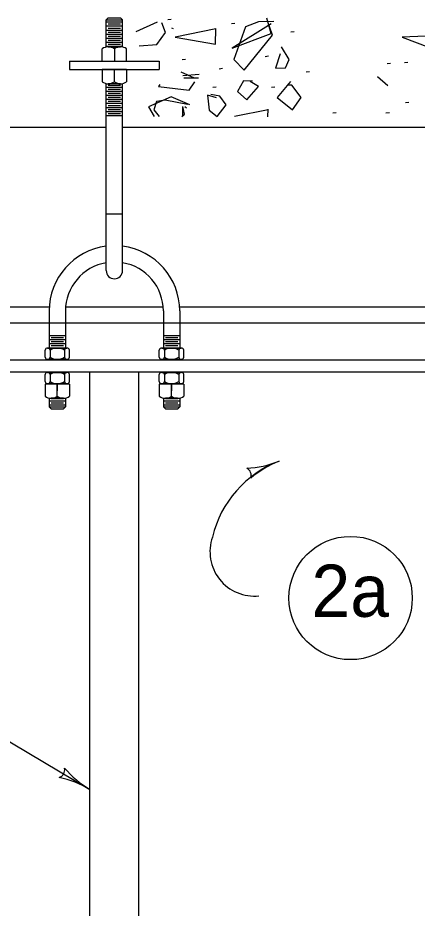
# Model space of a CAD drawing. Extents: x 1007 to 1035.5, y 1000.5 to 1021.5.
# Drawn here: x 1014.366 to 1015.895, y 1015.951 to 1019.363 of the extents above; entities that cross this region are included whole.
import ezdxf

# ---------------------------------------------------------------- set-up
doc = ezdxf.new("R2010")
doc.units = 0
doc.layers.add('Level 1', color=7, linetype='Continuous')

msp = doc.modelspace()

# ---------------------------------------------------------------- linework, layer by layer
at = {"layer": 'Level 1'}
for p, q in [((1014.7043, 1019.3548), (1014.712, 1019.3626)), ((1014.712, 1019.3626), (1014.759, 1019.3626)), ((1014.759, 1019.3626), (1014.7668, 1019.3548)), ((1014.7043, 1019.3548), (1014.7668, 1019.3548)), ((1014.7043, 1019.2506), (1014.7043, 1019.3548)), ((1014.7043, 1019.347), (1014.7668, 1019.347)), ((1014.7043, 1019.3313), (1014.7668, 1019.3313)), ((1014.712, 1019.3391), (1014.759, 1019.3391)), ((1014.712, 1019.3235), (1014.759, 1019.3235)), ((1014.7668, 1019.2506), (1014.7668, 1019.3548)), ((1014.7043, 1019.3158), (1014.7668, 1019.3158)), ((1014.7043, 1019.3001), (1014.7668, 1019.3001)), ((1014.712, 1019.3078), (1014.759, 1019.3078)), ((1014.712, 1019.2923), (1014.759, 1019.2923)), ((1014.7043, 1019.2846), (1014.7668, 1019.2846)), ((1014.7043, 1019.269), (1014.7668, 1019.269)), ((1014.712, 1019.2768), (1014.759, 1019.2768)), ((1014.712, 1019.2611), (1014.759, 1019.2611)), ((1014.6886, 1019.1968), (1014.6886, 1019.2436)), ((1014.7043, 1019.2533), (1014.7668, 1019.2533)), ((1014.7121, 1019.2513), (1014.759, 1019.2513)), ((1014.7355, 1019.2436), (1014.7355, 1019.1968)), ((1014.7823, 1019.1968), (1014.7823, 1019.2436)), ((1014.5636, 1019.1968), (1014.9073, 1019.1968)), ((1014.5636, 1019.1968), (1014.5636, 1019.1643)), ((1014.6886, 1019.1968), (1014.7823, 1019.1968)), ((1014.9073, 1019.1968), (1014.9073, 1019.1643)), ((1014.5636, 1019.1643), (1014.9073, 1019.1643)), ((1014.7823, 1019.1643), (1014.6886, 1019.1643)), ((1014.6886, 1019.1643), (1014.6886, 1019.1175)), ((1014.7355, 1019.1175), (1014.7355, 1019.1643)), ((1014.7823, 1019.1643), (1014.7823, 1019.1175)), ((1014.7043, 1018.3938), (1014.7043, 1019.1105)), ((1014.7043, 1019.0973), (1014.7668, 1019.0973)), ((1014.7588, 1019.1098), (1014.712, 1019.1098)), ((1014.712, 1019.1051), (1014.759, 1019.1051)), ((1014.712, 1019.0895), (1014.759, 1019.0895)), ((1014.7668, 1018.3938), (1014.7668, 1019.1105)), ((1014.7043, 1019.0818), (1014.7668, 1019.0818)), ((1014.7043, 1019.0661), (1014.7668, 1019.0661)), ((1014.7043, 1019.0506), (1014.7668, 1019.0506)), ((1014.712, 1019.0738), (1014.759, 1019.0738)), ((1014.712, 1019.0583), (1014.759, 1019.0583)), ((1014.7043, 1019.035), (1014.7668, 1019.035)), ((1014.7043, 1019.0193), (1014.7668, 1019.0193)), ((1014.712, 1019.0428), (1014.759, 1019.0428)), ((1014.712, 1019.0271), (1014.759, 1019.0271)), ((1014.7043, 1019.0038), (1014.7668, 1019.0038)), ((1014.7043, 1018.9876), (1014.7668, 1018.9876)), ((1014.712, 1019.0115), (1014.759, 1019.0115)), ((1014.712, 1018.9958), (1014.759, 1018.9958)), ((1011.8917, 1018.9431), (1014.7043, 1018.9431)), ((1014.7668, 1018.9431), (1017.5793, 1018.9431)), ((1014.7043, 1018.6113), (1014.7668, 1018.6113)), ((1012.1104, 1018.2556), (1014.486, 1018.2556)), ((1014.4855, 1018.2391), (1014.4855, 1018.0971)), ((1014.548, 1018.2391), (1014.548, 1018.0971)), ((1014.5488, 1018.2556), (1014.9223, 1018.2556)), ((1014.923, 1018.2391), (1014.923, 1018.0971)), ((1014.985, 1018.2556), (1017.361, 1018.2556)), ((1014.9855, 1018.2391), (1014.9855, 1018.0985)), ((1008.4854, 1018.1931), (1018.1105, 1018.1931)), ((1014.4855, 1018.1453), (1014.548, 1018.1453)), ((1014.4855, 1018.1298), (1014.548, 1018.1298)), ((1014.4933, 1018.1376), (1014.5403, 1018.1376)), ((1014.923, 1018.1453), (1014.9855, 1018.1453)), ((1014.923, 1018.1298), (1014.9855, 1018.1298)), ((1014.9308, 1018.1376), (1014.9778, 1018.1376)), ((1014.4796, 1018.0971), (1014.5538, 1018.0971)), ((1014.4855, 1018.1141), (1014.548, 1018.1141)), ((1014.4855, 1018.0985), (1014.548, 1018.0985)), ((1014.4933, 1018.122), (1014.5403, 1018.122)), ((1014.4933, 1018.1063), (1014.5403, 1018.1063)), ((1014.9171, 1018.0971), (1014.9913, 1018.0971)), ((1014.923, 1018.1141), (1014.9855, 1018.1141)), ((1014.923, 1018.0985), (1014.9855, 1018.0985)), ((1014.9308, 1018.122), (1014.9778, 1018.122)), ((1014.9308, 1018.1063), (1014.9778, 1018.1063)), ((1014.4698, 1018.0618), (1014.4698, 1018.0893)), ((1014.4893, 1018.0893), (1014.4893, 1018.0618)), ((1014.5441, 1018.0893), (1014.5441, 1018.0618)), ((1014.5636, 1018.0618), (1014.5636, 1018.0893)), ((1014.9073, 1018.0618), (1014.9073, 1018.0893)), ((1014.9268, 1018.0893), (1014.9268, 1018.0618)), ((1014.9816, 1018.0893), (1014.9816, 1018.0618)), ((1015.0011, 1018.0618), (1015.0011, 1018.0893)), ((1008.4229, 1018.0525), (1018.173, 1018.0525)), ((1014.4796, 1018.0541), (1014.5538, 1018.0541)), ((1014.9171, 1018.0541), (1014.9913, 1018.0541)), ((1008.4229, 1018.0056), (1018.173, 1018.0056)), ((1014.4698, 1017.9686), (1014.4698, 1017.9961)), ((1014.4796, 1018.0038), (1014.5538, 1018.0038)), ((1014.4893, 1017.9961), (1014.4893, 1017.9686)), ((1014.5441, 1017.9961), (1014.5441, 1017.9686)), ((1014.5636, 1017.9686), (1014.5636, 1017.9961)), ((1014.6418, 1013.8806), (1014.6418, 1018.0056)), ((1014.8293, 1013.8806), (1014.8293, 1018.0056)), ((1014.9073, 1017.9686), (1014.9073, 1017.9961)), ((1014.9171, 1018.0038), (1014.9913, 1018.0038)), ((1014.9268, 1017.9961), (1014.9268, 1017.9686)), ((1014.9816, 1017.9961), (1014.9816, 1017.9686)), ((1015.0011, 1017.9686), (1015.0011, 1017.9961)), ((1014.5636, 1017.9593), (1014.4698, 1017.9593)), ((1014.4698, 1017.9593), (1014.4698, 1017.9125)), ((1014.4796, 1017.9608), (1014.5538, 1017.9608)), ((1014.5168, 1017.9608), (1014.5168, 1017.9326)), ((1014.5168, 1017.9125), (1014.5168, 1017.9593)), ((1014.5636, 1017.9593), (1014.5636, 1017.9125)), ((1015.0011, 1017.9593), (1014.9073, 1017.9593)), ((1014.9073, 1017.9593), (1014.9073, 1017.9125)), ((1014.9171, 1017.9608), (1014.9913, 1017.9608)), ((1014.9543, 1017.9608), (1014.9543, 1017.9326)), ((1014.9543, 1017.9125), (1014.9543, 1017.9593)), ((1015.0011, 1017.9593), (1015.0011, 1017.9125)), ((1014.4855, 1017.9055), (1014.4855, 1017.8718)), ((1014.4855, 1017.8953), (1014.548, 1017.8953)), ((1014.5401, 1017.9048), (1014.4933, 1017.9048)), ((1014.4933, 1017.9033), (1014.5403, 1017.9033)), ((1014.548, 1017.9055), (1014.548, 1017.8718)), ((1014.923, 1017.9055), (1014.923, 1017.8718)), ((1014.923, 1017.8953), (1014.9855, 1017.8953)), ((1014.923, 1017.8948), (1014.923, 1017.8718)), ((1014.9776, 1017.9048), (1014.9308, 1017.9048)), ((1014.9308, 1017.9033), (1014.9778, 1017.9033)), ((1014.9855, 1017.9055), (1014.9855, 1017.8718)), ((1014.9855, 1017.8978), (1014.9855, 1017.8718)), ((1014.4855, 1017.8798), (1014.548, 1017.8798)), ((1014.4855, 1017.8718), (1014.4933, 1017.8641)), ((1014.4855, 1017.8718), (1014.548, 1017.8718)), ((1014.4933, 1017.8876), (1014.5403, 1017.8876)), ((1014.4933, 1017.8641), (1014.5403, 1017.8641)), ((1014.5403, 1017.8641), (1014.548, 1017.8718)), ((1014.923, 1017.8798), (1014.9855, 1017.8798)), ((1014.923, 1017.8718), (1014.9308, 1017.8641)), ((1014.923, 1017.8718), (1014.9855, 1017.8718)), ((1014.9308, 1017.8876), (1014.9778, 1017.8876)), ((1014.9308, 1017.8641), (1014.9778, 1017.8641)), ((1014.9778, 1017.8641), (1014.9855, 1017.8718)), ((1013.9956, 1016.7882), (1014.6418, 1016.4056))]:
    msp.add_line(p, q, dxfattribs=at)
for points in [[(1015.3363, 1019.3393), (1015.1859, 1019.2465), (1015.3363, 1019.3025), (1015.3188, 1019.3618)], [(1014.8994, 1019.3464), (1014.8176, 1019.3084)], [(1014.9314, 1019.3064), (1014.917, 1019.3433)], [(1014.9528, 1019.3563), (1014.9401, 1019.3548)], [(1014.9618, 1019.3202), (1014.9555, 1019.3233)], [(1015.1963, 1019.3407), (1015.1835, 1019.339)], [(1015.346, 1019.3489), (1015.2868, 1019.3473), (1015.2372, 1019.3282), (1015.1923, 1019.2033), (1015.2323, 1019.1617), (1015.3412, 1019.2962), (1015.3219, 1019.3505)], [(1014.8978, 1019.26), (1014.9314, 1019.3064)], [(1015.1238, 1019.3206), (1014.9686, 1019.2886), (1015.1222, 1019.2613), (1015.1238, 1019.3222)], [(1015.4241, 1019.3093), (1015.4113, 1019.3076)], [(1015.9873, 1019.2945), (1015.8368, 1019.2882), (1015.9888, 1019.2305), (1015.9953, 1019.2802)], [(1014.83, 1019.2547), (1014.8978, 1019.26)], [(1015.37, 1019.2241), (1015.3523, 1019.1697), (1015.3908, 1019.1713), (1015.4052, 1019.2033), (1015.3748, 1019.2513)], [(1015.0078, 1019.2032), (1014.995, 1019.2016)], [(1015.3259, 1019.215), (1015.3131, 1019.2133)], [(1015.7922, 1019.1875), (1015.7793, 1019.1859)], [(1015.8589, 1019.1914), (1015.8461, 1019.1898)], [(1015.0419, 1019.1313), (1014.9909, 1019.1547)], [(1015.1493, 1019.1678), (1015.1364, 1019.1663)], [(1015.483, 1019.1561), (1015.4702, 1019.1545)], [(1015.0595, 1019.1457), (1014.9974, 1019.1405)], [(1015.0008, 1019.1329), (1015.0579, 1019.1329)], [(1015.2643, 1019.1201), (1015.2292, 1019.1217), (1015.2068, 1019.0801), (1015.2419, 1019.0481), (1015.2868, 1019.0993), (1015.2548, 1019.1185)], [(1015.41, 1019.1185), (1015.3588, 1019.0577), (1015.418, 1019.0097), (1015.45, 1019.0577), (1015.4148, 1019.1041), (1015.3972, 1019.1041)], [(1015.7824, 1019.1025), (1015.7424, 1019.1361)], [(1014.9088, 1019.1069), (1014.9043, 1019.0993)], [(1014.9043, 1019.0993), (1014.9683, 1019.0913)], [(1014.9683, 1019.0913), (1015.0211, 1019.0849)], [(1015.0211, 1019.0849), (1015.0435, 1019.1169)], [(1015.1257, 1019.0972), (1015.1128, 1019.0956)], [(1015.3495, 1019.0972), (1015.3367, 1019.0956)], [(1014.9523, 1019.0593), (1014.8658, 1019.0208)], [(1015.0243, 1019.0288), (1014.9523, 1019.0593)], [(1015.1268, 1019.0561), (1015.0915, 1019.0657), (1015.0979, 1019.0081), (1015.1283, 1018.9841), (1015.1635, 1019.0288), (1015.1395, 1019.0625), (1015.1043, 1019.0689)], [(1014.8658, 1019.0208), (1014.8871, 1018.9846)], [(1014.8963, 1019.0417), (1014.8867, 1019.0097)], [(1014.9298, 1019.0465), (1014.8963, 1019.0417)], [(1015.0147, 1019.0305), (1014.9298, 1019.0465)], [(1015.0035, 1018.9937), (1014.9971, 1019.0225)], [(1014.9971, 1018.9843), (1014.9971, 1019.0225)], [(1015.0051, 1019.0225), (1015.0115, 1019.0177)], [(1015.8628, 1019.0383), (1015.85, 1019.0367)], [(1014.8867, 1019.0097), (1014.9068, 1018.9846)], [(1014.9942, 1018.9843), (1015.0035, 1018.9937)], [(1015.3241, 1019.0103), (1015.1955, 1018.9838)], [(1015.3234, 1018.9836), (1015.3241, 1019.0119)], [(1015.5851, 1018.999), (1015.5723, 1018.9974)], [(1015.7883, 1018.999), (1015.7754, 1018.9974)]]:
    msp.add_lwpolyline(points, dxfattribs=at)
msp.add_circle((1015.6398, 1017.1392), 0.2362, dxfattribs=at)
for centre, radius, start, end in [((1014.712, 1019.212), 0.0393, 53.4051, 126.5949), ((1014.7589, 1019.212), 0.0393, 53.4051, 126.5949), ((1014.712, 1019.149), 0.0393, 233.4051, 306.5949), ((1014.7589, 1019.149), 0.0393, 233.4051, 306.5949), ((1014.7355, 1018.2391), 0.25, 97.1808, 180), ((1014.7355, 1018.2391), 0.25, 0, 82.8192), ((1014.7355, 1018.2391), 0.1875, 99.5941, 180), ((1014.7355, 1018.2391), 0.1875, 0, 80.4059), ((1014.7355, 1018.3938), 0.0313, 180, 0), ((1014.4796, 1018.0871), 0.01, 13.0397, 166.9604), ((1014.5167, 1018.0449), 0.0522, 58.3852, 121.6147), ((1014.5538, 1018.0871), 0.01, 13.0396, 166.9604), ((1014.9171, 1018.0871), 0.01, 13.0397, 166.9604), ((1014.9542, 1018.0449), 0.0522, 58.3852, 121.6147), ((1014.9913, 1018.0871), 0.01, 13.0396, 166.9604), ((1014.4796, 1018.0641), 0.01, 193.0396, 346.9603), ((1014.5167, 1018.1063), 0.0522, 238.3853, 301.6148), ((1014.5538, 1018.0641), 0.01, 193.0396, 346.9604), ((1014.9171, 1018.0641), 0.01, 193.0396, 346.9603), ((1014.9542, 1018.1063), 0.0522, 238.3853, 301.6148), ((1014.9913, 1018.0641), 0.01, 193.0396, 346.9604), ((1014.4796, 1017.9938), 0.01, 13.0397, 166.9604), ((1014.5167, 1017.9516), 0.0522, 58.3852, 121.6147), ((1014.5538, 1017.9938), 0.01, 13.0396, 166.9604), ((1014.9171, 1017.9938), 0.01, 13.0397, 166.9604), ((1014.9542, 1017.9516), 0.0522, 58.3852, 121.6147), ((1014.9913, 1017.9938), 0.01, 13.0396, 166.9604), ((1014.4796, 1017.9708), 0.01, 193.0396, 346.9603), ((1014.5167, 1018.0131), 0.0522, 238.3853, 301.6148), ((1014.5538, 1017.9708), 0.01, 193.0396, 346.9604), ((1014.9171, 1017.9708), 0.01, 193.0396, 346.9603), ((1014.9542, 1018.0131), 0.0522, 238.3853, 301.6148), ((1014.9913, 1017.9708), 0.01, 193.0396, 346.9604), ((1014.4933, 1017.944), 0.0393, 233.4051, 306.5949), ((1014.5401, 1017.944), 0.0393, 233.4051, 306.5949), ((1014.9308, 1017.944), 0.0393, 233.4051, 306.5949), ((1014.9776, 1017.944), 0.0393, 233.4051, 306.5949), ((1015.5118, 1017.2785), 0.4117, 110.7144, 166.7465), ((1015.2214, 1018.0266), 0.3909, 273.0879, 291.7347), ((1015.511, 1017.3004), 0.3909, 111.7408, 130.4096), ((1015.511, 1017.3004), 0.3909, 111.7286, 111.7408), ((1015.2281, 1017.6085), 0.0313, 340.5154, 62.6321), ((1015.2712, 1017.3163), 0.1698, 160.5445, 276.0482), ((1014.5139, 1016.4814), 0.0313, 288.1456, 10.2623), ((1014.8409, 1016.742), 0.3909, 220.7182, 239.3649), ((1014.4426, 1016.0692), 0.3909, 59.371, 78.0398), ((1014.4426, 1016.0692), 0.3909, 59.3588, 59.371)]:
    msp.add_arc(centre, radius, start, end, dxfattribs=at)

# ---------------------------------------------------------------- texts
msp.add_text('2a', height=0.2, dxfattribs=at).set_placement((1015.4898, 1017.0671))

doc.saveas('drawing.dxf')
